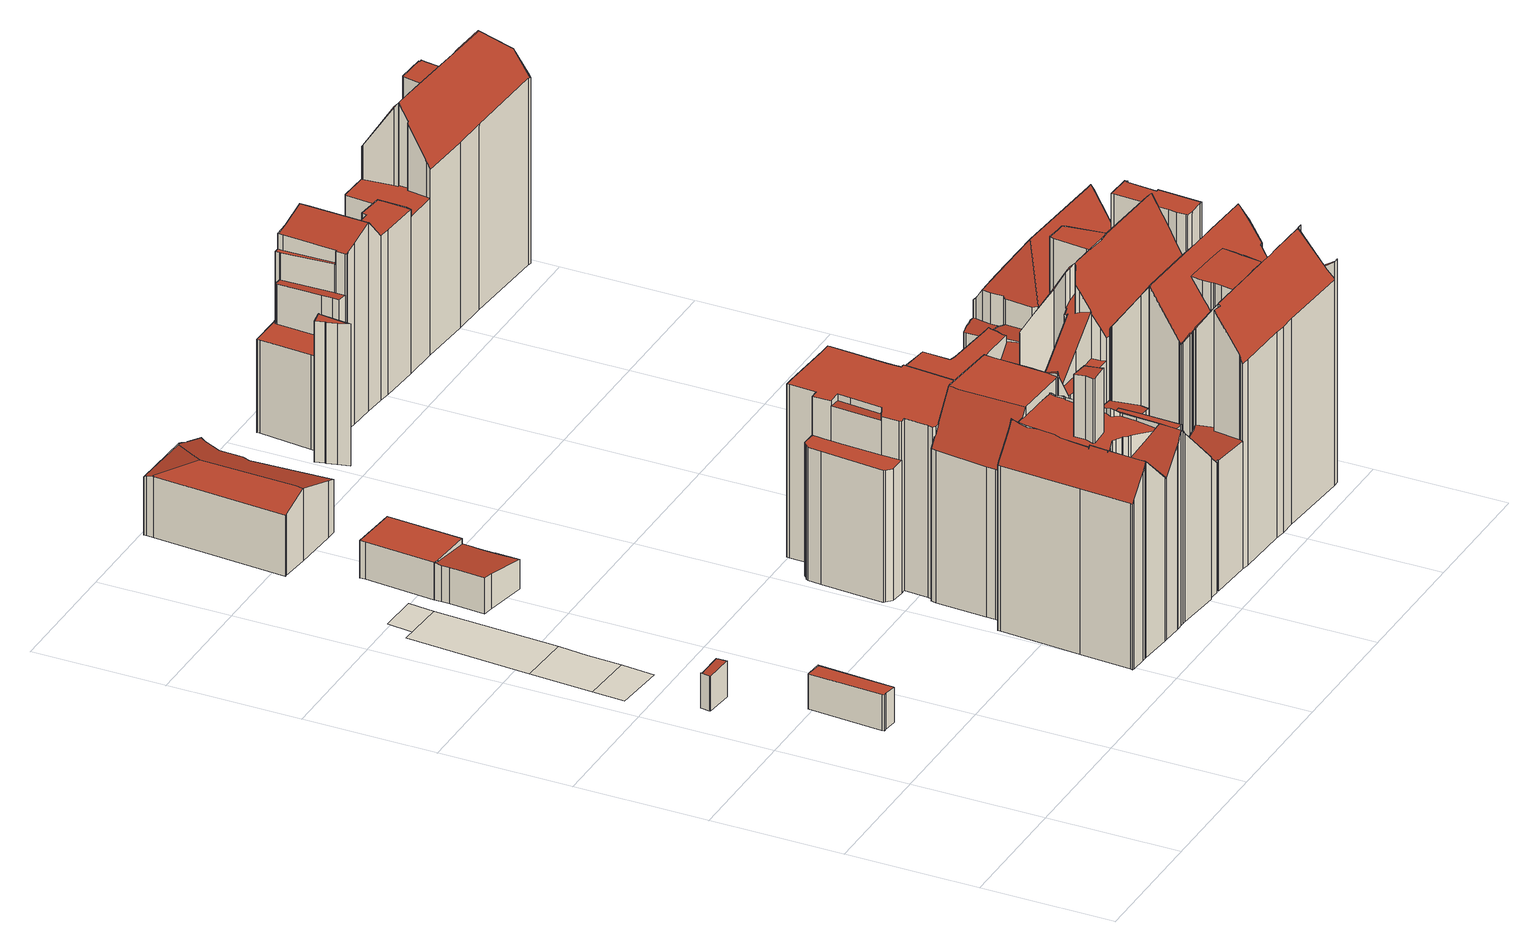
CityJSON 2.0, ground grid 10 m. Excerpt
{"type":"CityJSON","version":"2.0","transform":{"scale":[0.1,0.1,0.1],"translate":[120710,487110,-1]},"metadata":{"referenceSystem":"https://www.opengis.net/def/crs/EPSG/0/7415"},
"CityObjects":{
"building1":{"type":"Building","attributes":{"dak_type":"horizontal","data_area":6.2,"data_coverage":0.841,"geconstateerd":false,"gid":17593979,"h_dak_50p":3.49,"h_dak_70p":3.52,"h_dak_max":3.7,"h_dak_min":3.44,"h_maaiveld":0.837,"kas_warenhuis":false,"lod11_replace":false,"ondergronds_type":"above ground","oorspronkelijkbouwjaar":1005,"pw_actueel":"yes","pw_bron":"ahn3","reconstructie_methode":"tudelft3d-geoflow","reconstruction_skipped":false,"rmse_lod12":0.0548,"rmse_lod13":0.0546,"rmse_lod22":0.0509,"rn":1,"status":"Pand in gebruik","t_run":40.3,"val3dity_codes_lod12":"[]","val3dity_codes_lod13":"[]","val3dity_codes_lod22":"[]"},"children":["building1-1"]},
"building1-1":{"type":"BuildingPart","parents":["building1"],"geometry":[{"type":"Solid","lod":"2.2","boundaries":[[[[0,1,2,3,4,5,6,7]],[[8,7,6,9]],[[10,0,7,8]],[[11,1,0,10]],[[12,5,4,13]],[[14,3,2,15]],[[13,4,3,14]],[[9,6,5,12]],[[15,2,1,11]],[[15,11,10,8,9,12,13,14]]]],"semantics":{"surfaces":[{"type":"GroundSurface"},{"type":"WallSurface","on_footprint_edge":true},{"type":"RoofSurface"}],"values":[[0,1,1,1,1,1,1,1,1,2]]}}]},
"building2":{"type":"Building","attributes":{"dak_type":"horizontal","data_area":1.33,"data_coverage":0.82,"geconstateerd":false,"gid":17594138,"h_dak_50p":3.58,"h_dak_70p":3.59,"h_dak_max":3.64,"h_dak_min":3.37,"h_maaiveld":0.767,"kas_warenhuis":false,"lod11_replace":false,"ondergronds_type":"above ground","oorspronkelijkbouwjaar":1005,"pw_actueel":"yes","pw_bron":"ahn3","reconstructie_methode":"tudelft3d-geoflow","reconstruction_skipped":false,"rmse_lod12":0.0633,"rmse_lod13":0.0617,"rmse_lod22":0.0572,"rn":1,"status":"Pand in gebruik","t_run":47.66,"val3dity_codes_lod12":"[]","val3dity_codes_lod13":"[]","val3dity_codes_lod22":"[]"},"children":["building2-1"]},
"building2-1":{"type":"BuildingPart","parents":["building2"],"geometry":[{"type":"Solid","lod":"2.2","boundaries":[[[[16,17,18,19,20,21,22]],[[23,20,19,24]],[[25,17,16,26]],[[27,22,21,28]],[[28,21,20,23]],[[24,19,18,29]],[[26,16,22,27]],[[29,18,17,25]],[[28,23,24,29,25,26,27]]]],"semantics":{"surfaces":[{"type":"GroundSurface"},{"type":"WallSurface","on_footprint_edge":true},{"type":"RoofSurface"}],"values":[[0,1,1,1,1,1,1,1,2]]}}]},
"building3":{"type":"Building","attributes":{"dak_type":"no points","data_area":0,"data_coverage":0,"geconstateerd":false,"gid":17594498,"h_maaiveld":0.88,"kas_warenhuis":false,"lod11_replace":false,"ondergronds_type":"above ground","oorspronkelijkbouwjaar":1005,"pw_actueel":"yes","pw_bron":"ahn3","reconstructie_methode":"tudelft3d-geoflow","reconstruction_skipped":true,"rn":1,"status":"Pand in gebruik","t_run":30.54},"geometry":[{"type":"MultiSurface","lod":"0","boundaries":[[[30,31,32,33]]]}]},
"building4":{"type":"Building","attributes":{"dak_type":"no points","data_area":0,"data_coverage":0,"geconstateerd":false,"gid":17594128,"h_maaiveld":0.873,"kas_warenhuis":false,"lod11_replace":false,"ondergronds_type":"above ground","oorspronkelijkbouwjaar":1005,"pw_actueel":"yes","pw_bron":"ahn3","reconstructie_methode":"tudelft3d-geoflow","reconstruction_skipped":true,"rn":1,"status":"Pand in gebruik","t_run":36.44},"geometry":[{"type":"MultiSurface","lod":"0","boundaries":[[[34,35,36,31,30]]]}]},
"building5":{"type":"Building","attributes":{"dak_type":"no points","data_area":0,"data_coverage":0,"geconstateerd":false,"gid":16983696,"h_maaiveld":0.842,"kas_warenhuis":false,"lod11_replace":false,"ondergronds_type":"above ground","oorspronkelijkbouwjaar":1005,"pw_actueel":"yes","pw_bron":"ahn3","reconstructie_methode":"tudelft3d-geoflow","reconstruction_skipped":true,"rn":1,"status":"Pand in gebruik","t_run":38.93},"geometry":[{"type":"MultiSurface","lod":"0","boundaries":[[[37,38,36,35]]]}]},
"building6":{"type":"Building","attributes":{"dak_type":"no points","data_area":0,"data_coverage":0,"geconstateerd":false,"gid":16992036,"h_maaiveld":0.87,"kas_warenhuis":false,"lod11_replace":false,"ondergronds_type":"above ground","oorspronkelijkbouwjaar":1005,"pw_actueel":"yes","pw_bron":"ahn3","reconstructie_methode":"tudelft3d-geoflow","reconstruction_skipped":true,"rn":1,"status":"Pand in gebruik","t_run":11.87},"geometry":[{"type":"MultiSurface","lod":"0","boundaries":[[[39,40,41,37]]]}]},
"building7":{"type":"Building","attributes":{"dak_type":"slanted","data_area":10.09,"data_coverage":0.674,"geconstateerd":false,"gid":16983698,"h_dak_50p":3.49,"h_dak_70p":3.56,"h_dak_max":4.06,"h_dak_min":3.26,"h_maaiveld":0.924,"kas_warenhuis":false,"lod11_replace":false,"ondergronds_type":"above ground","oorspronkelijkbouwjaar":1005,"pw_actueel":"yes","pw_bron":"ahn3","reconstructie_methode":"tudelft3d-geoflow","reconstruction_skipped":false,"rmse_lod12":0.185,"rmse_lod13":0.195,"rmse_lod22":0.143,"rn":1,"status":"Pand in gebruik","t_run":72.25,"val3dity_codes_lod12":"[]","val3dity_codes_lod13":"[]","val3dity_codes_lod22":"[]"},"children":["building7-1"]},
"building7-1":{"type":"BuildingPart","parents":["building7"],"geometry":[{"type":"Solid","lod":"2.2","boundaries":[[[[42,43,44,45,46,47,48,49,50,51,52,53,54]],[[55,53,52,56]],[[57,42,54,58]],[[59,49,48,60]],[[61,50,49,59]],[[62,44,43,63]],[[60,48,47,64]],[[65,51,50,61]],[[63,43,42,57]],[[66,46,45,67]],[[64,47,46,66]],[[67,45,44,62]],[[58,54,53,55]],[[56,52,51,65]],[[56,65,61,59,60,64,66,67,62,63,57,58,55]]]],"semantics":{"surfaces":[{"type":"GroundSurface"},{"type":"WallSurface","on_footprint_edge":true},{"type":"RoofSurface"}],"values":[[0,1,1,1,1,1,1,1,1,1,1,1,1,1,2]]}}]},
"building8":{"type":"Building","attributes":{"dak_type":"horizontal","data_area":18.94,"data_coverage":0.925,"geconstateerd":false,"gid":16992038,"h_dak_50p":3.79,"h_dak_70p":3.81,"h_dak_max":4.02,"h_dak_min":3.72,"h_maaiveld":0.89,"kas_warenhuis":false,"lod11_replace":false,"ondergronds_type":"above ground","oorspronkelijkbouwjaar":1005,"pw_actueel":"yes","pw_bron":"ahn3","reconstructie_methode":"tudelft3d-geoflow","reconstruction_skipped":false,"rmse_lod12":0.0354,"rmse_lod13":0.0354,"rmse_lod22":0.0351,"rn":1,"status":"Pand in gebruik","t_run":48.74,"val3dity_codes_lod12":"[]","val3dity_codes_lod13":"[]","val3dity_codes_lod22":"[]"},"children":["building8-1"]},
"building8-1":{"type":"BuildingPart","parents":["building8"],"geometry":[{"type":"Solid","lod":"2.2","boundaries":[[[[68,69,70,71,49,72,73]],[[74,70,69,75]],[[59,49,71,76]],[[77,73,72,78]],[[78,72,49,59]],[[76,71,70,74]],[[79,68,73,77]],[[75,69,68,79]],[[75,79,77,78,59,76,74]]]],"semantics":{"surfaces":[{"type":"GroundSurface"},{"type":"WallSurface","on_footprint_edge":true},{"type":"RoofSurface"}],"values":[[0,1,1,1,1,1,1,1,2]]}}]},
"building9":{"type":"Building","attributes":{"dak_type":"slanted","data_area":248.84,"data_coverage":0.874,"geconstateerd":false,"gid":14483340,"h_dak_50p":15.47,"h_dak_70p":17.8,"h_dak_max":20.25,"h_dak_min":2.62,"h_maaiveld":0.464,"kas_warenhuis":false,"lod11_replace":false,"ondergronds_type":"above ground","oorspronkelijkbouwjaar":1730,"pw_actueel":"yes","pw_bron":"ahn3","reconstructie_methode":"tudelft3d-geoflow","reconstruction_skipped":false,"rmse_lod12":4.22,"rmse_lod13":1.37,"rmse_lod22":0.698,"rn":1,"status":"Pand in gebruik","t_run":537.97,"val3dity_codes_lod12":"[]","val3dity_codes_lod13":"[303]","val3dity_codes_lod22":"[303]"},"children":["building9-1"]},
"building9-1":{"type":"BuildingPart","parents":["building9"],"geometry":[{"type":"Solid","lod":"2.2","boundaries":[[[[80,81,82,83,84,85,86,87,88,89,90,91,92,93,94,95,96,97,98,99,100,101,102,103,104,105,106,107,108,109,110,111,112,113,114,115,116,117,118,119,120,121,122,123,124,125,126,127,128,129,130,131,132,133,134,135,136,137,138]],[[139,116,115,140]],[[141,117,116,139]],[[142,123,122,143]],[[144,145,146,147]],[[148,125,124,145,144]],[[149,125,148]],[[150,151,152,153,154]],[[154,153,155,156]],[[157,132,131,158]],[[159,112,111,160,161]],[[162,91,90,163]],[[164,92,91,162]],[[145,124,123,142]],[[165,135,134,166]],[[167,87,86,168]],[[169,170,171,172]],[[173,114,113,174]],[[175,176,177,178]],[[179,107,106,176,175]],[[178,177,170,169]],[[180,105,104,181]],[[182,109,108,183]],[[184,88,87,167]],[[185,97,96,186]],[[187,188,189,190]],[[191,192,100,99,193]],[[194,80,138,195]],[[186,96,95,196]],[[197,198,199,200]],[[201,202,203]],[[204,205,206,207]],[[208,209,205,204,201]],[[210,211,158,212]],[[213,133,132,157]],[[166,134,133,213]],[[214,215,216,217]],[[172,171,218,219]],[[220,103,102,221]],[[181,104,103,220]],[[176,106,105,180]],[[222,81,80,194]],[[223,89,88,184]],[[143,122,121,224]],[[225,147,146,226,227,228]],[[229,230,231]],[[232,233,234,235]],[[236,237,238,206]],[[235,234,230,229]],[[231,230,120,119,239]],[[224,121,120,230]],[[140,115,114,173]],[[174,113,112,159]],[[240,85,84,241]],[[160,111,110,242]],[[242,110,109,182]],[[161,160,243,244]],[[207,206,238,245,246]],[[195,138,137,247]],[[248,136,135,165]],[[247,137,136,248]],[[249,250,251,252]],[[253,254,255,256]],[[257,258,259,260]],[[239,119,118,261]],[[261,118,117,141]],[[262,263,264,265]],[[260,259,266,267]],[[168,86,85,240]],[[268,269,270,271]],[[272,273,274]],[[153,152,237,236]],[[275,276,277,278]],[[279,280,281,282,283]],[[284,285,281,280,279]],[[200,199,286,285,284]],[[280,281,286,199]],[[246,245,281,280]],[[287,288,289,290]],[[196,95,94,291]],[[193,99,98,292]],[[293,294,295,296]],[[217,216,297,298]],[[296,295,215,214]],[[299,300,301,302]],[[271,270,303,304]],[[304,303,305,306]],[[307,82,81,222]],[[308,309,310,311]],[[312,313,294,293]],[[314,315,313,312]],[[316,317,318,319]],[[319,320,321,322]],[[322,321,323,156,324]],[[325,150,323,321]],[[302,301,309,308]],[[278,277,326,327]],[[328,329,151,150,325]],[[327,326,330,331]],[[332,333,334,335]],[[336,337,333,332,338]],[[339,340,341,342]],[[342,341,211,210]],[[343,344,345]],[[346,347,300,299]],[[344,343,347,346]],[[348,349,350,351]],[[349,348,345]],[[352,353,354,355]],[[290,289,356]],[[311,310,353,352]],[[219,218,263,262]],[[273,272,357]],[[283,282,276,275]],[[358,359,254,253]],[[256,255,360]],[[324,156,155,361,362]],[[363,364,337,336]],[[331,330,365,366]],[[366,365,367,368]],[[338,332,369,370]],[[371,372,373,374]],[[375,376,377]],[[212,158,131,130,378]],[[378,130,129,379]],[[306,305,356]],[[374,373,340,339]],[[267,266,288,287]],[[265,264,258,257]],[[163,90,89,223]],[[379,129,128,380]],[[351,350,381,382]],[[383,83,82,307]],[[241,84,83,383]],[[292,98,97,185]],[[355,354,188,187]],[[384,385,386,387]],[[298,297,315,314]],[[388,389,390]],[[391,392,390]],[[389,388,147,225]],[[380,128,127,393]],[[392,394,126,125,149]],[[382,381,269,268]],[[250,249,395]],[[244,243,198,197]],[[183,108,107,179]],[[204,202,201]],[[228,227,396,397]],[[397,396,376,375]],[[227,226,233,232]],[[368,367,364,363]],[[370,369,372,371]],[[317,316,398]],[[318,320,319]],[[291,94,93,399]],[[399,93,92,164]],[[190,189,192,191]],[[400,101,100,192]],[[221,102,101,400]],[[401,402,385,384]],[[403,404,402,401]],[[252,251,359,358]],[[386,405,387]],[[387,405,406,407]],[[407,406,408,409]],[[409,408,410]],[[335,334,329,328]],[[393,127,126,394]],[[362,361,209,208]],[[404,403,411]],[[391,394,392]],[[230,234,233,226,146,145,142,143,224]],[[286,281,285]],[[246,280,199,198,243,160,242,182,183,412,204,207]],[[413,414,168,240,241,415,416,417,270,269,381,350,349,345,344,346]],[[323,150,154,156]],[[209,361,155,153,236,206,205]],[[268,271,304,306,356,289,288,266,259,258,264,263,218,171,170,177,176,180,181,220,221,400,192,189,188,354,353,310,309,301,300,347,343,345,348,351,382],[216,215,295,294,313,315,297]],[[417,416,415,241,383,307,222,290,356,305,303,270]],[[217,298,314,312,293,296,214]],[[418,419,420,284,279,283,275,278,274,273,357,421,422,359,251,250,395,423,424,410,408,406,405,386,385,425,377,376,396,227,232,235,229,231,239,261,141,139,140,426,427,428]],[[418,428,427,426,140,173,174,159,161,244,197,200,284,420,419]],[[320,429,166,213,157,158,211,341,340,373,372,369,332,335,328,325,321]],[[260,267,287,290,222,194,195,247,248,165,166,429,320,318,317,398,430,203,202,204,412,183,179,175,178,169,172,219,262,265,257]],[[319,322,324,362,208,201,203,430,398,316]],[[187,190,191,193,292,185,186,196,291,399,164,162,163,223,184,167,168,414,413,346,299,302,308,311,352,355]],[[357,272,274,278,327,331,366,368,363,336,338,370,371,431,432,433,434,435,436,389,225,228,397,375,377,425,385,402,404,411,437,360,255,254,359,422,421]],[[252,358,253,256,360,437,411,403,401,384,387,407,409,410,424,423,395,249]],[[365,330,326,277,276,282,281,245,238,237,152,151,329,334,333,337,364,367]],[[392,149,148,144,147,388,390]],[[394,391,390,389,436,435,434,433,432,431,371,374,339,342,210,212,378,379,380,393]]]],"semantics":{"surfaces":[{"type":"GroundSurface"},{"type":"WallSurface","on_footprint_edge":true},{"type":"WallSurface","on_footprint_edge":false},{"type":"RoofSurface"}],"values":[[0,1,1,1,2,1,1,2,2,1,1,1,1,1,1,1,2,1,2,1,2,1,1,1,1,2,1,1,1,2,2,2,2,2,1,1,2,2,1,1,1,1,1,1,2,2,2,2,2,1,1,1,1,1,1,1,2,2,1,1,1,2,2,2,1,1,2,2,1,2,2,2,2,2,2,2,2,2,2,1,1,2,2,2,2,2,2,1,2,2,2,2,2,2,2,2,2,2,2,2,2,2,2,2,2,2,2,2,2,2,2,2,2,2,2,2,2,2,2,2,2,2,2,1,1,2,2,2,2,1,1,2,1,1,1,2,2,2,2,2,2,1,1,2,2,2,1,2,2,2,2,2,2,2,2,1,1,2,1,1,2,2,2,2,2,2,2,2,1,2,2,2,3,3,3,3,3,3,3,3,3,3,3,3,3,3,3,3,3,3,3,3]]}}]},
"building10":{"type":"Building","attributes":{"dak_type":"slanted","data_area":130.32,"data_coverage":0.854,"geconstateerd":false,"gid":16983433,"h_dak_50p":16.08,"h_dak_70p":18.26,"h_dak_max":20.42,"h_dak_min":3.68,"h_maaiveld":0.413,"kas_warenhuis":false,"lod11_replace":false,"ondergronds_type":"above ground","oorspronkelijkbouwjaar":1005,"pw_actueel":"yes","pw_bron":"ahn3","reconstructie_methode":"tudelft3d-geoflow","reconstruction_skipped":false,"rmse_lod12":3.41,"rmse_lod13":3.23,"rmse_lod22":0.223,"rn":1,"status":"Pand in gebruik","t_run":266.43,"val3dity_codes_lod12":"[]","val3dity_codes_lod13":"[]","val3dity_codes_lod22":"[]"},"children":["building10-1"]},
"building10-1":{"type":"BuildingPart","parents":["building10"],"geometry":[{"type":"Solid","lod":"2.2","boundaries":[[[[438,439,440,441,442,443,444,445,446,447,448,449,450,451,452,453,454,455,456,457,458,459,460,461,462,463,464,465,466,467,468,469,470,471,472,473,474,475]],[[476,470,469,477]],[[478,479,480]],[[481,468,467,482]],[[483,449,448,484]],[[485,484,448,447,486]],[[487,440,439,488]],[[482,467,466,489]],[[490,491,492,493]],[[494,445,444,492]],[[495,496,497]],[[493,492,444,443,498]],[[499,454,453,500]],[[501,502,500,503]],[[504,471,470,476]],[[505,472,471,504]],[[506,507,508,509]],[[510,438,475,508]],[[511,512,513,514]],[[515,450,449,483,516]],[[486,447,446,517]],[[518,519,520,521]],[[522,523,524,525]],[[489,466,465,526]],[[527,451,450,515]],[[509,508,475,474,528]],[[528,474,473,529]],[[529,473,472,505]],[[530,463,462,531]],[[521,520,532,533]],[[531,462,461,534]],[[535,536,464,463,530]],[[537,538,539]],[[533,532,540]],[[534,461,460,541]],[[542,543,507,506]],[[544,545,546,547]],[[547,546,548,549]],[[550,551,552,553]],[[554,555,556,557]],[[557,556,459,458,558]],[[559,560,561]],[[562,563,555,554]],[[560,559,563,562,497]],[[545,564,565,566,567]],[[567,566,568,548]],[[569,457,456,570]],[[571,455,572]],[[503,500,453,452,573]],[[574,575,576]],[[479,478,576]],[[577,494,578,579]],[[579,578,480]],[[517,446,445,494,577]],[[580,581,582,583]],[[584,585,586,587]],[[588,589,590,585,584]],[[591,592,581,580]],[[593,442,441,594]],[[514,513,595,596]],[[597,593,598,599]],[[600,601,602]],[[498,443,442,593,597]],[[526,465,464,536]],[[558,458,457,569]],[[477,469,468,481]],[[573,452,451,527]],[[516,483,603,604]],[[605,606,484,485]],[[604,603,606,605]],[[596,595,602]],[[599,598,601,600]],[[583,582,496,495]],[[587,586,592,591]],[[607,539,551,550]],[[538,537,491,490]],[[553,552,512,511]],[[541,460,459,556]],[[608,609,502,501]],[[572,455,454,499]],[[575,574,609,608]],[[570,456,455,571]],[[525,524,519,518]],[[549,548,568,523,522]],[[566,565,543,542]],[[610,611,564,545,544]],[[612,613,611,610]],[[585,590,613,612]],[[594,441,440,487]],[[614,510,589,588]],[[488,439,438,510,614]],[[536,535,615]],[[535,530,531,616,617,618,540,532,520,519,524,523,568,566,542,506,509,528,619,620,621,615]],[[622,623,624,489,526,536,615,621,620,619,528,529,505]],[[567,548,546,545]],[[476,477,481,482,489,624,623,622,505,504]],[[606,603,483,484]],[[592,586,585,612,610,544,547,549,522,561,560,497,496,582,581]],[[512,552,551,539,538,490,493,498,597,599,600,602,595,513]],[[607,550,553,511,514,596,625,626,591,580,583,495,497,562,554,557,558,569,570,571,572,499,500,502,609,574,576,478,627]],[[575,608,501,503,573,527,515,516,604,605,485,486,517,577,579,480,479,576]],[[525,518,521,533,540,618,617,616,531,534,541,556,555,563,559,561,522]],[[589,510,508,507,543,565,564,611,613,590]],[[626,625,596,602,601,598,593,594,487,488,614,588,584,587,591]],[[537,539,607,627,478,480,578,494,492,491]]]],"semantics":{"surfaces":[{"type":"GroundSurface"},{"type":"WallSurface","on_footprint_edge":true},{"type":"WallSurface","on_footprint_edge":false},{"type":"RoofSurface"}],"values":[[0,1,2,1,1,1,1,1,2,1,2,1,1,2,1,1,2,1,2,1,1,2,2,1,1,1,1,1,1,2,1,1,2,2,1,2,2,2,2,2,1,2,2,2,2,2,1,1,1,2,2,2,2,1,2,2,2,2,1,2,2,2,1,1,1,1,1,2,2,2,2,2,2,2,2,2,2,1,2,1,2,1,2,2,2,2,2,2,1,2,1,2,3,3,3,3,3,3,3,3,3,3,3,3,3]]}}]},
"building11":{"type":"Building","attributes":{"dak_type":"slanted","data_area":152.75,"data_coverage":0.818,"geconstateerd":false,"gid":16983680,"h_dak_50p":13.79,"h_dak_70p":14.84,"h_dak_max":17.91,"h_dak_min":3.53,"h_maaiveld":0.363,"kas_warenhuis":false,"lod11_replace":false,"ondergronds_type":"above ground","oorspronkelijkbouwjaar":1005,"pw_actueel":"yes","pw_bron":"ahn3","reconstructie_methode":"tudelft3d-geoflow","reconstruction_skipped":false,"rmse_lod12":2.17,"rmse_lod13":1.52,"rmse_lod22":0.132,"rn":1,"status":"Pand in gebruik","t_run":316.6,"val3dity_codes_lod12":"[]","val3dity_codes_lod13":"[]","val3dity_codes_lod22":"[]"},"children":["building11-1"]},
"building11-1":{"type":"BuildingPart","parents":["building11"],"geometry":[{"type":"Solid","lod":"2.2","boundaries":[[[[628,629,630,631,632,633,634,635,636,637,638,639,640,641,642,643,644,645,646,647,648,649,650,651,652,653,654,655,656,657,658,659,660,661,662,663,664,665,666,667,668,669,670,671,672,673,674,675,676,677,678,679,680,447,681,682,683,684,685]],[[686,654,653,687]],[[688,642,641,689]],[[690,648,647,691,692]],[[689,641,640,693]],[[694,634,633,695,696]],[[697,698,699,700]],[[701,677,676,702]],[[698,670,669,703]],[[704,675,674,705]],[[706,707,708,709]],[[709,708,660,659,710]],[[711,712,713,714]],[[705,674,673,715]],[[716,666,665,717]],[[718,719,720,721]],[[722,723,724,725]],[[726,658,657,727]],[[710,659,658,726]],[[728,729,730,731]],[[732,664,663,733]],[[733,663,662,734]],[[735,678,677,701]],[[736,679,678,735]],[[737,738,712,711]],[[739,643,642,688]],[[693,640,639,740]],[[741,649,648,690]],[[742,650,649,741]],[[743,656,655,744]],[[745,668,667,746,747]],[[747,746,748,749]],[[750,751,752,753]],[[721,720,751,750]],[[754,755,756,757]],[[758,672,671,759]],[[760,758,719,718]],[[761,762,763]],[[764,765,761,763]],[[766,767,768,769,770]],[[771,772,773]],[[753,752,774,775,776]],[[777,684,683,778]],[[779,630,629,780]],[[781,782,783,784]],[[785,786,778,787]],[[788,680,679,736]],[[789,685,684,777]],[[790,682,681,791]],[[740,639,638,792]],[[696,695,793,794]],[[795,796,797,798]],[[691,647,646,799]],[[692,691,729,728,800]],[[801,645,644,802]],[[799,646,645,801]],[[800,728,738,737]],[[803,804,805,806]],[[806,805,630,779]],[[695,633,632,807]],[[714,713,731,808]],[[723,722,809]],[[810,811,796,795]],[[812,636,635,813]],[[813,635,634,694]],[[814,637,636,812]],[[815,792,638,637,814]],[[816,817,782,781]],[[818,819,768,767]],[[820,821,819,818]],[[802,644,643,739]],[[822,823,824,825]],[[776,775,755,754]],[[775,774,817,816]],[[826,827,767,766]],[[828,820,829,830]],[[831,832,786,785]],[[715,673,672,758,760]],[[787,778,683,682,790]],[[833,631,630,805]],[[763,762,734,834]],[[807,632,631,833]],[[808,731,730,835,836]],[[727,657,656,743]],[[837,652,651,838]],[[687,653,652,837]],[[838,651,650,742]],[[725,724,839,840,841]],[[824,772,771,825]],[[834,734,662,661,842]],[[842,661,660,708]],[[744,655,654,686]],[[794,793,707,706]],[[791,681,447,843]],[[843,447,680,788]],[[839,724,844]],[[804,803,844]],[[702,676,675,704]],[[746,667,666,716]],[[845,846,770,847]],[[836,835,792,815]],[[825,771,811,810]],[[848,849,846,845]],[[850,784,783,849,848]],[[798,797,784,850]],[[830,829,827,826]],[[749,748,851,852]],[[853,854,852,855]],[[855,852,851,821,820,828]],[[703,669,668,745]],[[700,699,854,853]],[[759,671,670,698,697]],[[780,629,628,856]],[[856,628,685,789]],[[857,756,832,831]],[[757,756,857]],[[847,770,769,765,764]],[[841,840,823,822]],[[717,665,664,732]],[[753,776,754,757,858,859,721,750]],[[792,835,730,729,691,799,801,802,739,688,689,693,740]],[[731,713,712,738,728]],[[829,820,818,767,827]],[[705,715,760,718,721,859,858,860,736,735,701,702,704]],[[687,837,838,742,741,690,692,800,737,711,714,808,836,815,814,812,813,694,696,794,706,709,710,726,727,743,744,686]],[[804,844,724,723,809,861,807,833,805]],[[798,850,848,845,847,764,763,834,842,708,707,793,695,807,861,809,722,725,841,822,825,810,795]],[[828,830,826,766,770,846,849,783,782,817,774,752,751,720,719,758,759,697,700,853,855]],[[854,699,698,703,745,747,749,852]],[[832,756,755,775,816,781,784,797,796,811,771,773,862,863,789,777,778,786]],[[856,789,863,862,773,772,824,823,840,839,844,803,806,779,780]],[[757,857,831,785,787,790,791,843,788,736,860,858]],[[717,732,733,734,762,761,765,769,768,819,821,851,748,746,716]]]],"semantics":{"surfaces":[{"type":"GroundSurface"},{"type":"WallSurface","on_footprint_edge":true},{"type":"WallSurface","on_footprint_edge":false},{"type":"RoofSurface"}],"values":[[0,1,1,1,1,1,2,1,1,1,2,1,2,1,1,2,2,1,1,2,1,1,1,1,2,1,1,1,1,1,1,2,2,2,2,1,2,2,2,2,2,2,1,1,2,2,1,1,1,1,2,2,1,2,1,1,2,2,1,1,2,2,2,1,1,1,1,2,2,2,1,2,2,2,2,2,2,1,1,1,2,1,2,1,1,1,1,2,2,1,1,1,2,1,1,2,2,1,1,2,2,2,2,2,2,2,2,2,2,1,2,1,1,1,2,2,2,2,1,3,3,3,3,3,3,3,3,3,3,3,3,3,3]]}}]},
"building12":{"type":"Building","attributes":{"dak_type":"slanted","data_area":182.53,"data_coverage":0.861,"geconstateerd":false,"gid":5332458,"h_dak_50p":10.55,"h_dak_70p":13.99,"h_dak_max":17.88,"h_dak_min":2.62,"h_maaiveld":-0.592,"kas_warenhuis":false,"lod11_replace":false,"ondergronds_type":"above ground","oorspronkelijkbouwjaar":1005,"pw_actueel":"yes","pw_bron":"ahn3","reconstructie_methode":"tudelft3d-geoflow","reconstruction_skipped":false,"rmse_lod12":2.3,"rmse_lod13":1.86,"rmse_lod22":0.44,"rn":1,"status":"Pand in gebruik","t_run":400.03,"val3dity_codes_lod12":"[]","val3dity_codes_lod13":"[]","val3dity_codes_lod22":"[]"},"children":["building12-1","building12-2","building12-3"]},
"building12-1":{"type":"BuildingPart","parents":["building12"],"geometry":[{"type":"Solid","lod":"2.2","boundaries":[[[[864,865,866,867,868,869,870,871,872,873,874,875,876,877,878,879,880,881,882,883,884,885,886,887,888,889,890,891,892,893,894,895,896,897,898,899,900,901,902,903]],[[904,881,880,905]],[[906,885,884,907]],[[908,909,910,911]],[[905,880,879,912]],[[913,876,875,914,915]],[[916,917,918]],[[919,920,921,922]],[[923,899,898,924]],[[925,926,893,892,927]],[[928,929,930,931,932]],[[932,931,933,934]],[[935,886,885,906]],[[936,937,938]],[[939,889,888,940]],[[934,933,941,942]],[[943,944,945,946]],[[944,894,893,926]],[[947,948,929,928]],[[949,874,873,950]],[[950,873,872,951]],[[952,868,867,953,954]],[[955,956,878,877,957,958]],[[959,895,894,944,943]],[[911,910,930,929]],[[960,961,962,963]],[[964,965,956,955]],[[907,884,883,966]],[[967,902,901,968]],[[969,897,896,970]],[[946,945,948,947]],[[971,972,926,925]],[[973,974,972,971]],[[975,976,977,978]],[[958,957,979,936]],[[979,937,936]],[[917,916,980,981]],[[981,980,982,983]],[[912,879,878,956]],[[984,882,881,904]],[[966,883,882,984]],[[985,891,890,986]],[[953,867,866,987]],[[951,872,871,988]],[[989,990,991,992]],[[993,994,995,996,997]],[[997,996,900,899,923]],[[998,999,995,994]],[[927,892,891,985]],[[914,875,874,949,1000]],[[1000,949,909,908]],[[957,877,876,913]],[[915,914,1001,1002]],[[1002,1001,961,960]],[[963,962,920,919]],[[922,921,974,973]],[[1003,870,869,1004]],[[968,901,900,996]],[[983,982,965,964]],[[1005,1006,1007,1008]],[[1009,1010,990,989]],[[978,977,1011,991]],[[992,991,1011,994,993]],[[924,898,897,969]],[[970,896,895,959]],[[1012,887,886,935]],[[986,890,889,939]],[[940,888,887,1012]],[[942,941,1013]],[[1008,1007,999,998]],[[1014,1015,1016,1017]],[[954,953,1015,1014,1018]],[[987,866,865,1019]],[[1019,865,864,1020]],[[1021,903,902,967]],[[1020,864,903,1021]],[[1017,1016,1022,1023]],[[1023,1022,1006,1005]],[[1018,1014,976,975]],[[1024,1025,1010,1009]],[[1026,952,1025,1024]],[[1004,869,868,952,1026]],[[988,871,870,1003]],[[950,951,1027,1028,931,930,910,909,949]],[[972,974,921,920,962,961,1001,914,1000,908,911,929,948,945,944,926]],[[958,936,938,918,917,981,983,964,955]],[[1029,1030,969,970,1031,1013,941,933,931,1028,1027,951,988,1003]],[[1032,1033,1034,1035,1036,919,922,973,971,925,927,985,986,939,940,1012,1037]],[[1012,935,906,1038,1032,1037]],[[934,942,1013,1031,970,959,943,946,947,928,932]],[[997,923,924,969,1030,1029,1003,1004,1026,1024,1009,989,992,993]],[[915,1002,960,963,919,1036,1035,1034,1033,1032,1038,906,907,966,984,904,905,912,956,965,982,980,916,918,938,937,979,957,913]],[[1019,1020,1021,967,968,996,995,999,1007,1006,1022,1016,1015,953,987]],[[1017,1023,1005,1008,998,994,1011,977,976,1014]],[[1025,952,954,1018,975,978,991,990,1010]]]],"semantics":{"surfaces":[{"type":"GroundSurface"},{"type":"WallSurface","on_footprint_edge":true},{"type":"WallSurface","on_footprint_edge":false},{"type":"RoofSurface"}],"values":[[0,1,1,2,1,1,2,2,1,1,2,2,1,2,1,2,2,1,2,1,1,1,1,1,2,2,2,1,1,1,2,2,2,2,2,2,2,2,1,1,1,1,1,1,2,2,1,2,1,1,2,1,2,2,2,2,1,1,2,2,2,2,2,1,1,1,1,1,2,2,2,2,1,1,1,1,2,2,2,2,2,1,1,3,3,3,3,3,3,3,3,3,3,3,3]]}}]},
"building12-2":{"type":"BuildingPart","parents":["building12"],"geometry":[{"type":"Solid","lod":"2.2","boundaries":[[[[1039,1040,1041,1042,1043,1044,1045,1046,1047,1048,1049,1050,1051,1052,1053,1054,1055,1056]],[[1057,1045,1044,1058]],[[1059,1050,1049,1060]],[[1060,1049,1048,1061]],[[1061,1048,1047,1062]],[[1063,1042,1041,1064]],[[1065,1053,1052,1066]],[[1066,1052,1051,1067]],[[1067,1051,1050,1059]],[[1068,1054,1053,1065]],[[1058,1044,1043,1069]],[[1070,1055,1054,1068]],[[1062,1047,1046,1071]],[[1071,1046,1045,1057]],[[1069,1043,1042,1063]],[[1072,1056,1055,1070]],[[1073,1039,1056,1072]],[[1064,1041,1040,1074]],[[1074,1040,1039,1073]],[[1075,1076,1068,1065,1066,1067,1077]],[[1073,1072,1070,1068,1076,1075,1078,1061,1062,1071,1057,1058,1069,1063,1064,1074]],[[1078,1075,1077,1067,1059,1060,1061]]]],"semantics":{"surfaces":[{"type":"GroundSurface"},{"type":"WallSurface","on_footprint_edge":true},{"type":"RoofSurface"}],"values":[[0,1,1,1,1,1,1,1,1,1,1,1,1,1,1,1,1,1,1,2,2,2]]}}]},
"building12-3":{"type":"BuildingPart","parents":["building12"],"geometry":[{"type":"Solid","lod":"2.2","boundaries":[[[[1079,1080,1081,1082,1083,1084,1085,1086,1087]],[[1088,1081,1080,1089]],[[1090,1085,1084,1091]],[[1092,1079,1087,1093]],[[1094,1082,1081,1088]],[[1095,1086,1085,1090]],[[1093,1087,1086,1095]],[[1089,1080,1079,1092]],[[1091,1084,1083,1096]],[[1096,1083,1082,1094]],[[1096,1094,1088,1089,1092,1093,1095,1090,1091]]]],"semantics":{"surfaces":[{"type":"GroundSurface"},{"type":"WallSurface","on_footprint_edge":true},{"type":"RoofSurface"}],"values":[[0,1,1,1,1,1,1,1,1,1,2]]}}]}
},
"vertices":[
[40,193,18],[51,192,18],[47,135,18],[47,134,18],[36,135,18],[34,135,18],[34,137,18],[38,193,18],[38,193,45],[34,137,46],[40,193,45],[51,192,45],[34,135,46],[36,135,46],[47,134,45],[47,135,45],
[9,257,18],[28,256,18],[28,251,18],[28,248,18],[7,250,18],[7,251,18],[8,258,18],[7,250,45],[28,248,46],[28,256,46],[9,257,45],[8,258,45],[7,251,45],[28,251,46],
[47,335,10],[7,337,10],[6,313,10],[45,310,10],
[48,361,10],[50,383,10],[10,385,10],
[55,477,10],[16,479,10],
[57,497,10],[27,498,10],[25,479,10],
[91,450,19],[91,449,19],[92,432,19],[61,438,19],[53,439,19],[55,466,19],[55,472,19],[55,477,19],[70,476,19],[89,475,19],[92,474,19],[92,470,19],[91,461,19],[92,470,43],[92,474,43],[91,450,43],[91,461,43],[55,477,48],[55,472,47],[70,476,46],[92,432,42],[91,449,43],[55,466,47],[89,475,44],[53,439,47],[61,438,46],
[95,531,19],[91,475,19],[91,474,19],[58,476,19],[59,530,19],[59,534,19],[91,474,48],[91,475,48],[58,476,48],[59,534,48],[59,530,48],[95,531,48],
[250,19,15],[247,19,15],[242,19,15],[241,19,15],[226,20,15],[224,20,15],[199,22,15],[198,22,15],[195,22,15],[183,23,15],[181,23,15],[182,25,15],[184,63,15],[188,124,15],[188,126,15],[190,126,15],[202,125,15],[203,125,15],[205,125,15],[206,125,15],[207,125,15],[208,124,15],[212,124,15],[219,124,15],[222,124,15],[247,122,15],[257,121,15],[298,119,15],[301,119,15],[304,119,15],[337,116,15],[338,116,15],[463,109,15],[464,109,15],[464,106,15],[462,81,15],[462,73,15],[461,63,15],[459,63,15],[458,58,15],[458,56,15],[461,56,15],[461,55,15],[461,54,15],[459,31,15],[458,6,15],[454,6,15],[396,10,15],[384,10,15],[376,11,15],[336,13,15],[330,14,15],[298,16,15],[298,17,15],[295,17,15],[295,16,15],[286,17,15],[286,16,15],[252,19,15],[462,73,199],[462,81,209],[461,63,184],[461,54,125],[461,55,125],[459,31,171],[459,31,125],[454,31,126],[454,31,171],[458,6,187],[458,6,188],[302,45,87],[302,45,37],[301,72,38],[301,72,66],[301,72,94],[300,72,67],[300,72,97],[298,16,116],[330,14,114],[463,109,170],[338,116,115],[338,116,170],[182,25,143],[181,23,143],[184,63,143],[295,16,116],[295,17,116],[198,22,165],[199,22,167],[256,116,163],[256,116,162],[256,110,162],[256,110,164],[464,106,174],[464,109,170],[257,121,163],[257,121,162],[257,120,162],[257,120,163],[298,119,120],[247,122,162],[222,124,162],[304,119,116],[301,119,116],[195,22,161],[203,125,163],[202,125,162],[206,119,168],[206,119,162],[207,123,162],[207,123,168],[207,125,169],[207,125,162],[206,125,168],[250,19,164],[252,19,161],[190,126,145],[338,114,173],[338,114,115],[342,95,114],[342,95,199],[300,91,136],[300,91,116],[281,92,136],[300,91,115],[300,91,68],[301,91,67],[301,91,115],[300,82,136],[300,82,68],[331,16,177],[331,16,114],[330,14,174],[298,17,116],[215,67,211],[215,67,161],[228,67,162],[228,67,212],[255,108,162],[255,108,164],[219,124,162],[212,124,162],[247,19,166],[183,23,146],[461,56,125],[454,31,210],[452,55,127],[452,55,171],[452,55,176],[458,56,173],[458,56,126],[458,56,174],[458,54,171],[458,54,126],[458,55,126],[458,55,173],[300,79,67],[300,79,38],[301,91,38],[458,58,176],[224,20,142],[226,20,139],[337,116,115],[338,115,115],[338,115,172],[337,89,38],[337,89,114],[286,16,125],[286,17,125],[381,68,197],[381,68,184],[381,62,174],[381,62,197],[381,59,197],[381,59,174],[380,54,182],[380,54,197],[250,70,167],[250,70,162],[252,67,162],[252,67,165],[459,63,184],[251,76,166],[251,76,162],[249,72,162],[249,72,168],[252,65,162],[252,65,165],[229,54,161],[229,54,139],[230,54,138],[230,54,161],[376,60,173],[376,60,172],[350,62,172],[338,64,173],[338,64,38],[338,63,38],[338,63,172],[341,88,209],[341,88,114],[341,88,38],[338,65,38],[338,65,175],[343,88,209],[343,88,38],[342,95,38],[251,54,165],[251,54,162],[249,36,161],[249,36,166],[188,126,143],[205,125,166],[215,74,211],[215,74,162],[214,68,161],[214,68,211],[228,72,162],[228,72,211],[202,65,167],[202,65,161],[201,65,161],[201,65,166],[232,51,142],[232,51,161],[234,50,144],[234,50,161],[242,19,159],[203,87,166],[203,87,162],[204,92,162],[204,92,167],[215,83,210],[215,83,162],[227,81,211],[227,81,162],[288,45,136],[288,45,125],[297,44,116],[297,44,136],[297,44,115],[299,44,115],[299,44,136],[299,44,97],[300,72,136],[302,45,115],[338,62,38],[338,62,174],[306,46,115],[306,46,38],[337,61,38],[337,61,175],[336,52,113],[336,52,38],[330,50,38],[330,50,114],[336,53,186],[336,53,38],[336,52,189],[334,37,207],[334,37,114],[331,17,114],[331,17,180],[204,52,161],[204,52,164],[207,53,161],[201,51,167],[201,51,161],[213,55,161],[213,55,155],[222,58,146],[222,58,161],[205,104,167],[205,104,162],[205,113,162],[205,113,168],[246,39,161],[376,61,173],[381,60,197],[381,60,173],[380,44,196],[300,73,67],[300,73,136],[337,54,185],[337,54,38],[337,56,38],[337,56,183],[339,56,38],[339,56,182],[337,52,113],[337,52,189],[340,37,209],[340,37,113],[341,36,114],[341,36,207],[434,57,174],[434,57,172],[433,57,173],[336,13,174],[376,11,174],[384,10,174],[225,57,143],[225,57,161],[241,19,158],[422,58,197],[422,58,173],[422,59,174],[422,59,197],[450,31,171],[450,31,210],[453,13,183],[454,6,175],[454,6,188],[396,10,174],[454,6,174],[382,77,197],[452,56,173],[452,56,174],[278,45,136],[188,124,143],[208,124,162],[422,57,197],[422,57,174],[421,45,196],[421,45,192],[422,59,175],[423,64,182],[423,64,197],[423,65,183],[423,65,197],[424,74,197],[419,42,196],[301,117,116],[199,27,167],[199,23,167],[226,23,139],[227,25,139],[228,35,138],[395,85,209],[393,85,209],[383,86,209],[377,61,173],[378,60,173],[387,77,197],[408,76,197],[429,58,173],[460,81,209],[425,83,209],[403,84,209],[297,40,115],[279,61,136],[342,37,209],[379,35,209],[387,35,209],[389,35,209],[413,33,209],[419,33,209],[384,44,196],
[323,175,14],[336,175,14],[342,174,14],[348,174,14],[365,173,14],[376,172,14],[381,172,14],[448,168,14],[466,167,14],[467,167,14],[467,165,14],[466,142,14],[464,109,14],[462,109,14],[450,109,14],[445,110,14],[405,112,14],[404,112,14],[378,114,14],[373,114,14],[353,115,14],[336,117,14],[290,119,14],[286,120,14],[284,120,14],[271,121,14],[269,121,14],[266,121,14],[225,123,14],[201,125,14],[202,134,14],[202,141,14],[204,179,14],[205,183,14],[227,181,14],[229,181,14],[275,178,14],[305,177,14],[204,179,132],[202,141,130],[446,137,211],[446,137,202],[447,143,202],[202,134,130],[201,125,129],[466,142,47],[467,165,48],[467,165,202],[467,167,202],[342,174,160],[336,175,160],[225,123,169],[382,169,212],[382,169,164],[381,172,160],[381,172,212],[448,168,159],[332,135,197],[332,135,181],[333,127,183],[376,172,212],[405,112,163],[445,110,163],[445,111,202],[445,111,164],[445,110,202],[205,183,132],[227,181,169],[305,176,117],[305,176,80],[305,177,80],[305,177,117],[323,175,79],[377,141,212],[377,141,211],[364,142,211],[364,142,212],[464,109,202],[466,142,202],[466,167,202],[289,144,146],[289,144,140],[288,144,142],[288,144,146],[293,145,146],[293,145,134],[292,145,135],[292,145,146],[266,121,169],[462,109,202],[275,178,168],[229,181,169],[271,121,168],[284,120,146],[287,144,143],[287,144,146],[286,120,146],[269,121,173],[269,121,169],[387,143,209],[387,143,211],[387,141,211],[286,144,146],[290,119,146],[301,147,121],[301,147,80],[330,144,178],[330,144,147],[330,143,147],[330,143,179],[300,144,146],[300,144,153],[385,141,212],[385,141,211],[381,141,211],[381,141,212],[335,121,171],[335,121,146],[336,117,146],[336,117,164],[353,115,164],[311,128,146],[311,128,164],[291,129,146],[333,127,182],[333,127,147],[330,144,80],[301,146,80],[301,146,121],[301,146,146],[300,144,121],[373,114,164],[378,114,164],[404,112,163],[404,112,164],[450,109,202],[446,125,189],[446,125,202],[446,132,202],[448,168,202],[448,166,163],[448,166,202],[340,142,211],[340,142,187],[331,138,180],[331,138,202],[333,146,209],[333,146,181],[337,145,185],[337,145,211],[336,156,192],[336,156,79],[333,146,80],[341,143,212],[341,143,189],[365,173,160],[348,174,160],[363,142,211],[363,142,212],[365,173,212],[364,170,164],[364,170,212],[363,145,211],[363,145,207],[363,143,211],[464,142,48],[464,142,202],[466,165,202],[466,165,48],[387,141,212],[445,118,202],[445,118,178],[329,145,178],[329,145,80],[333,145,181],[333,145,80],[323,175,160],[272,131,168],[284,121,146],[285,129,146],[285,131,146],[275,177,168],[274,170,168],[273,142,168],[227,178,169],[226,173,169],[225,133,169],[345,143,212],[342,143,212],[442,138,211],
[338,175,14],[312,176,14],[310,176,14],[291,177,14],[290,178,14],[266,179,14],[210,182,14],[207,183,14],[208,187,14],[209,205,14],[205,205,14],[194,206,14],[190,210,14],[189,211,14],[192,258,14],[193,268,14],[194,270,14],[195,270,14],[198,273,14],[207,272,14],[213,272,14],[214,292,14],[214,294,14],[220,294,14],[263,291,14],[270,291,14],[270,289,14],[267,246,14],[267,239,14],[267,237,14],[267,235,14],[269,235,14],[270,235,14],[271,235,14],[295,233,14],[305,232,14],[303,215,14],[319,215,14],[320,231,14],[343,230,14],[344,230,14],[355,229,14],[359,229,14],[360,229,14],[364,229,14],[411,226,14],[429,225,14],[469,222,14],[470,222,14],[470,220,14],[470,215,14],[469,193,14],[469,191,14],[390,171,14],[362,173,14],[359,173,14],[352,174,14],[341,174,14],[270,289,148],[270,291,148],[192,258,117],[189,211,116],[213,272,148],[207,272,118],[207,272,148],[190,210,116],[210,182,147],[266,179,145],[266,179,148],[359,229,136],[359,229,59],[356,228,58],[356,228,136],[470,220,151],[470,222,148],[355,229,58],[469,222,148],[429,225,148],[270,233,148],[270,233,146],[270,235,146],[270,235,148],[269,235,148],[216,248,148],[216,248,143],[214,224,143],[214,224,148],[411,226,148],[320,231,75],[319,215,75],[364,227,151],[364,227,135],[363,222,135],[363,222,159],[294,195,145],[294,195,136],[301,194,119],[301,194,145],[267,235,148],[267,237,148],[207,258,144],[207,258,117],[205,220,117],[205,220,144],[303,215,116],[305,232,115],[295,233,140],[470,215,158],[469,193,191],[217,258,148],[217,258,143],[193,268,117],[194,206,116],[214,292,148],[214,294,148],[267,239,148],[267,246,148],[344,230,56],[343,230,18],[343,230,56],[343,228,18],[343,228,56],[362,215,159],[362,215,135],[362,206,135],[362,206,159],[359,183,158],[359,183,139],[360,179,139],[360,179,159],[364,229,135],[360,229,136],[364,229,149],[294,212,139],[294,212,140],[294,212,145],[299,211,145],[299,211,126],[342,213,136],[342,213,55],[342,213,19],[341,208,19],[341,208,136],[340,193,141],[340,193,139],[341,178,141],[361,204,135],[361,204,138],[361,204,158],[352,174,140],[359,173,140],[310,176,108],[312,176,110],[353,207,139],[353,207,135],[344,208,136],[344,208,140],[359,175,152],[359,175,139],[359,173,149],[469,191,188],[341,174,141],[362,173,149],[390,171,149],[205,205,117],[266,182,145],[266,182,148],[342,201,144],[342,201,140],[343,206,140],[343,206,144],[198,273,117],[207,258,148],[195,270,117],[194,270,117],[310,178,107],[310,178,95],[310,176,95],[310,176,107],[290,178,145],[205,220,147],[291,195,145],[340,196,144],[340,196,140],[208,187,147],[207,183,147],[209,205,147],[205,205,147],[355,207,139],[355,207,135],[342,215,55],[342,215,18],[343,224,56],[343,224,17],[312,194,144],[312,194,108],[340,193,138],[340,193,144],[343,212,136],[343,212,55],[343,224,136],[343,215,55],[343,215,136],[359,178,157],[359,178,139],[291,177,142],[295,233,145],[205,207,117],[205,207,147],[263,291,148],[220,294,148],[301,194,96],[311,194,107],[311,194,144],[271,235,146],[467,167,149],[307,183,103],[342,208,144],[342,208,136],[341,208,144],[343,208,144],[343,208,136],[344,208,144],[343,226,17],[343,226,56],[352,228,136],[352,228,57],[343,226,136],[338,175,138],[360,179,158],[387,198,192],[370,215,169],[466,193,191],[290,179,145],[341,176,141],[341,175,141],
[221,686,4],[221,688,4],[243,687,4],[247,687,4],[251,687,4],[260,686,4],[280,685,4],[297,684,4],[318,682,4],[319,682,4],[341,681,4],[364,680,4],[415,677,4],[419,676,4],[441,675,4],[443,675,4],[486,672,4],[499,671,4],[499,670,4],[498,667,4],[498,660,4],[498,657,4],[497,645,4],[496,632,4],[496,621,4],[496,619,4],[494,620,4],[428,624,4],[401,625,4],[361,628,4],[334,629,4],[303,631,4],[294,632,4],[278,633,4],[258,634,4],[250,635,4],[248,635,4],[216,637,4],[216,639,4],[217,646,4],[499,671,148],[486,672,148],[498,657,171],[498,660,166],[340,680,125],[340,680,105],[338,656,106],[338,656,125],[443,675,149],[415,677,150],[364,680,125],[364,680,150],[441,662,168],[441,662,176],[440,657,176],[367,654,189],[367,654,125],[367,647,125],[367,647,177],[250,635,141],[258,634,144],[361,628,147],[361,628,125],[401,625,147],[337,655,130],[337,655,125],[337,655,106],[317,657,107],[317,657,130],[316,653,107],[316,653,130],[497,645,169],[418,675,176],[418,675,152],[415,659,176],[496,619,148],[496,621,151],[310,653,114],[310,653,130],[334,629,131],[334,629,125],[335,633,125],[335,633,131],[337,651,130],[337,651,125],[341,681,105],[319,682,106],[318,682,106],[251,687,130],[247,687,77],[247,687,130],[441,675,176],[441,675,149],[419,676,149],[419,676,176],[303,631,131],[366,657,186],[366,657,125],[366,654,125],[366,654,189],[441,674,176],[441,674,151],[498,667,154],[216,639,77],[216,637,77],[278,633,150],[294,632,131],[362,631,152],[362,631,125],[364,646,176],[364,646,125],[247,683,130],[247,683,109],[248,644,109],[248,644,131],[418,675,151],[442,670,157],[442,670,176],[443,674,151],[443,674,176],[499,670,151],[428,624,147],[494,620,148],[243,687,77],[297,684,131],[249,643,141],[249,643,131],[248,643,131],[248,643,141],[248,636,141],[248,636,109],[248,636,77],[248,635,77],[248,635,141],[241,637,109],[241,637,77],[341,681,125],[364,679,125],[364,679,151],[280,685,150],[260,686,144],[241,650,109],[241,650,77],[241,642,77],[241,642,109],[250,643,141],[250,643,131],[248,643,109],[496,632,167],[296,655,131],[247,684,109],[247,684,77],[243,685,77],[243,685,108],[247,684,130],[221,688,76],[221,686,76],[217,646,77],[243,684,77],[243,684,108],[251,683,142],[251,683,130],[251,687,142],[318,680,106],[318,679,106],[280,679,150],[278,635,150],[295,635,131],[474,647,189],[446,649,189],[439,649,189],[413,651,189],[389,653,189],[494,633,169],[495,655,173],
[127,694,4],[146,693,4],[144,691,4],[140,687,4],[126,670,4],[125,652,4],[120,645,4],[127,586,4],[119,586,4],[85,588,4],[63,590,4],[62,590,4],[69,691,4],[69,696,4],[69,698,4],[117,695,4],[120,695,4],[126,694,4],[120,645,48],[125,652,46],[62,590,51],[63,590,51],[85,588,60],[119,586,48],[140,687,41],[144,691,40],[69,698,49],[69,696,50],[69,691,51],[117,695,50],[126,670,46],[120,695,49],[127,586,45],[126,694,46],[127,694,46],[146,693,39],[88,666,60],[115,694,50],[69,691,52],[86,595,60],
[211,638,4],[212,638,4],[211,637,4],[211,635,4],[209,613,4],[207,622,4],[205,629,4],[205,630,4],[203,637,4],[211,637,114],[212,638,114],[205,629,113],[207,622,113],[211,638,114],[203,637,113],[211,635,114],[205,630,113],[209,613,114]
]}
